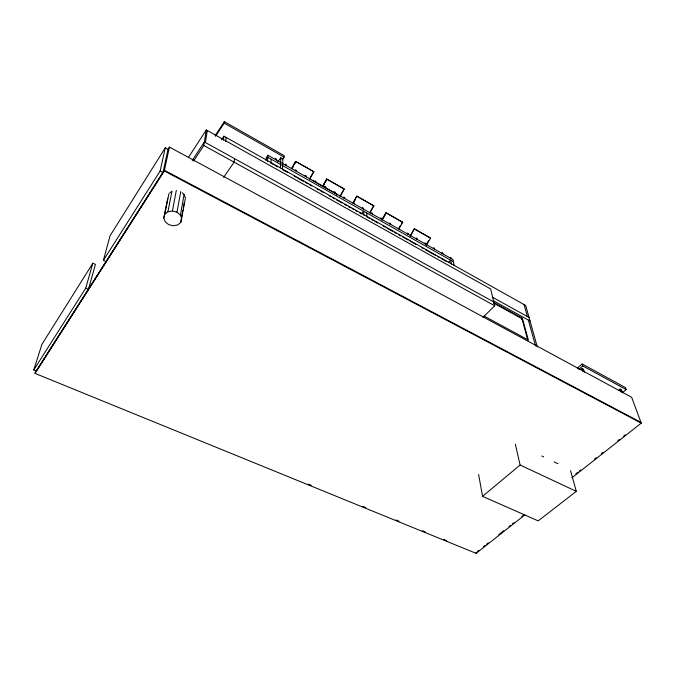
<?xml version="1.0" encoding="UTF-8"?>
<svg xmlns="http://www.w3.org/2000/svg" width="675" height="675" viewBox="0 0 675 675"><rect width="100%" height="100%" fill="white"/><g stroke="black" fill="none" stroke-linecap="round" stroke-linejoin="round"><path stroke-width="1.01" d="M296.401 171.29L296.418 170.387L295.38 169.805L295.372 170.707M286.445 165.679L286.47 164.776L285.432 164.185L285.407 165.088M282.293 159.722L284.141 157.174L284.192 155.655L224.378 121.669L215.148 135.65M282.496 169.147L282.85 158.954L280.766 157.781L277.695 162.034M280.378 167.965L280.766 157.781M276.387 160.009L276.429 159.106L275.375 158.515L275.341 159.41M270.996 163.358L271.215 159.207M267.57 161.435L267.933 155.233L453.009 259.588L454.233 265.722M234.512 158.617L234.115 162.169L223.644 177.382M225.627 141.48L226.142 137.438M223.349 140.197L223.881 136.173L525.698 305.488L537.292 346.899M215.511 136.266L224.184 123.145L224.378 121.669M205.394 142.518L207.309 130.503L206.761 131.347M193.548 161.097L203.808 145.471L206.314 129.946L490.657 288.968L494.699 305.775L482.92 317.469M167.746 198.29L163.772 217.991L165.206 221.746L168.649 224.589L173.18 225.771L177.609 224.994L180.757 222.455L182.95 210.026M183.322 207.951L184.233 202.77M180.757 222.455L185.431 198.146L184.106 194.425L182.107 192.713M181.786 218.827L180.411 215.055L184.106 194.425M180.411 215.055L176.968 212.169L180.773 191.565M163.772 217.991L164.759 214.329L167.915 211.739L172.387 210.954L176.335 190.367M167.915 211.739L171.99 191.143L169.687 193.05M164.759 214.329L168.919 193.691M524.829 514.924L476.12 553.331L35.033 373.393L164.278 170.952L169.425 147.082L631.665 397.305L641.25 423.132L571.894 477.816M168.007 149.327L162.962 172.572L160.11 171.07L165.265 147.85L168.007 149.327L169.425 147.082M106.118 261.638L103.393 260.348L110.076 235.761L165.265 147.85M85.75 288.132L92.846 263.208L95.428 264.414L88.425 289.356L85.75 288.132L33.75 369.993L36.408 370.668M35.033 373.393L35.885 370.676M33.75 369.993L41.926 344.326L92.846 263.208M291.516 168.699L295.608 161.35L313.883 171.771L309.791 179.052M291.727 168.868L295.608 161.35M292.359 168.252L293.363 166.455M294.359 164.649L295.363 162.844M309.572 178.883L313.656 171.61M322.608 186.224L326.675 179.01L344.166 188.958L340.251 196.45M322.836 186.401L326.675 179.01M323.325 185.912L324.354 184.098M325.375 182.284L326.405 180.47M339.998 196.265L343.642 189.869M353.152 202.483L356.788 196.13L373.739 205.774L369.866 213.148M353.413 202.669L356.788 196.13M354.383 201.201L355.43 199.37M370.111 212.051L373.739 205.774M381.848 219.856L385.982 212.735L402.722 222.286L399.018 228.614M382.126 220.058L385.982 212.735M383.037 218.59L385.121 215.004M399.254 227.5L400.309 225.695M401.363 223.889L402.427 222.083M410.088 236.005L414.298 228.833L430.574 238.123L426.364 245.227M410.383 236.225L414.298 228.833M426.052 245.008L428.684 240.57M103.393 260.348L160.11 171.07M36.973 369.782L163.038 172.235M35.26 372.651L164.422 170.286L640.98 422.415M188.519 157.292L206.314 129.946M192.265 160.431L204.373 141.953L493.788 301.97M221.535 139.674L223.881 136.173M265.866 158.136L267.933 155.233M265.739 160.194L267.815 157.292L453.448 261.757M361.403 213.832L363.58 211.182L363.918 215.257M448.377 262.6L450.63 260.17L451.406 264.136M521.37 319.3L521.969 318.727L493.459 302.974M577.378 368.103L582.12 363.96L625.472 387.593L626.206 389.585L622.958 392.251M578.804 369.394L582.77 365.943L582.12 363.96M580.787 369.638L582.128 368.466L583.521 369.217L584.483 372.17M570.535 470.618L576.307 491.358L538.186 520.881L482.566 496.344L520.087 465.024L515.362 444.192M618.823 390.234L620.182 389.112L621.515 389.829L622.586 392.782M477.368 551.534L479.022 550.235M483.427 546.758L485.072 545.451M486.726 544.151L488.371 542.852M498.833 534.592L503.786 530.685M509.001 526.576L510.646 525.277M512.3 523.969L513.945 522.669M521.817 516.459L523.471 515.152M575.817 473.842L577.462 472.542M579.116 471.243L580.762 469.935M594.608 459.017L596.253 457.709M601.391 453.659L603.037 452.36M617.692 440.792L619.372 439.467M623.658 436.084L625.312 434.784M172.387 210.954L176.968 212.169M308.289 484.135L311.209 485.325M362.888 506.427L365.816 507.625M396.048 519.969L398.967 521.159M422.373 530.719L425.301 531.908M443.821 539.477L446.749 540.667M520.087 465.024L576.307 491.358M541.747 455.962L543.653 456.874M554.108 461.886L557.904 463.708M164.278 170.952L641.25 423.132M483.983 316.001L528.322 340.031L522.425 318.288L493.914 302.527M582.77 365.943L626.206 389.585M203.808 145.471L494.699 305.775M493.155 300.586L530.044 321.005M492.227 297.059L529.065 317.503M271.249 163.282L273.088 164.312M274.919 165.341L277.678 166.885M282.268 169.459L287.778 172.547M294.199 176.15L296.038 177.179M297.877 178.208L303.379 181.297M305.218 182.326L307.969 183.87M309.808 184.899L311.648 185.929M317.149 189.017L318.988 190.046M320.827 191.076L323.578 192.62M329.088 195.708L330.919 196.737M332.758 197.775L334.598 198.804M336.428 199.834L341.938 202.922M344.689 204.466L346.528 205.495M348.368 206.525L350.198 207.554M352.038 208.583L353.869 209.613M355.708 210.642L357.548 211.672M359.378 212.701L361.218 213.73M367.647 217.333L369.478 218.363M371.317 219.392L373.148 220.421M374.988 221.451L377.738 222.995M383.248 226.083L385.087 227.112M386.918 228.142L392.428 231.23M394.267 232.259L396.098 233.288M398.858 234.832L400.688 235.862M402.528 236.891L408.038 239.979M409.868 241.009L416.298 244.612M421.808 247.7L423.638 248.729M425.478 249.758L435.577 255.42M437.417 256.449L439.248 257.479M441.087 258.508L446.597 261.596M312.103 180.318L314.854 181.87M316.693 182.908L336.867 194.282L336.909 195.193M295.819 161.502L313.883 171.771M326.911 179.187L344.41 189.135M357.05 196.315L374.009 205.959M386.26 212.929L402.722 222.286M414.602 229.044L430.574 238.123M224.184 123.145L284.141 157.174M620.182 389.112L621.253 392.065M582.128 368.466L583.09 371.419M524.053 304.56L527.386 316.575M528.365 320.077L535.562 345.971M521.969 318.727L527.858 340.47M451.609 258.795L450.546 257.352L450.731 258.297M443.154 254.028L442.1 252.585L442.268 253.53M478.609 474.508L482.566 496.344M434.624 249.218L434.455 248.273L433.569 247.776L433.73 248.712M426.009 244.367L425.858 243.422L424.955 242.916L425.115 243.852M476.002 552.614L476.12 553.331M417.319 239.465L417.175 238.528L416.264 238.013L416.407 238.95M408.544 234.512L408.409 233.584L407.498 233.061L407.624 233.997M399.684 229.517L399.566 228.589L398.638 228.066L398.756 228.994M390.749 224.48L390.631 223.552L389.694 223.02L389.812 223.948M381.721 219.392L381.62 218.464L380.675 217.924L380.776 218.852M372.6 214.253L372.516 213.325L371.562 212.785L371.647 213.713M366.668 212.92L367.023 216.996M363.403 209.064L363.319 208.136L362.357 207.596L362.433 208.516M354.105 203.825L354.046 202.905L353.067 202.357L353.135 203.276M344.723 198.534L344.672 197.615L343.693 197.058L343.744 197.977M335.247 193.193L335.205 192.274L334.218 191.717L334.26 192.628M325.679 187.793L325.654 186.882L324.65 186.317L324.683 187.228M316.018 182.351L316.001 181.44L314.997 180.866L315.006 181.778M306.256 176.85L306.256 175.939L305.235 175.365L305.235 176.268"/></g></svg>
